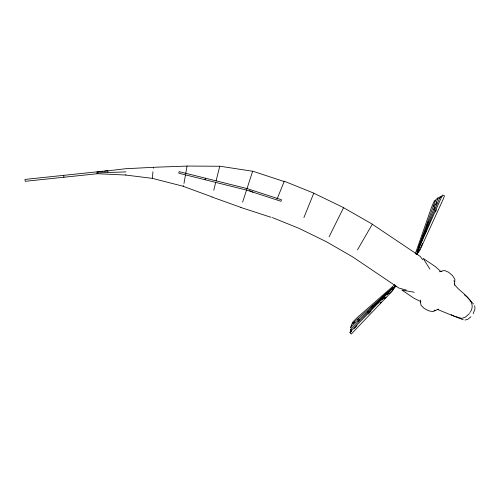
<?xml version="1.0" encoding="UTF-8"?>
<svg xmlns="http://www.w3.org/2000/svg" width="500" height="500" viewBox="0 0 500 500"><rect width="100%" height="100%" fill="white"/><g stroke="black" fill="none" stroke-linecap="round" stroke-linejoin="round"><path stroke-width="0.75" d="M474.969 308.481L474.681 305.738M183.463 186.331L152.325 178.363L125.85 175.069L125.869 174.525M454.575 285.206L454.719 281.956L453.881 280.663M454.75 281.837L454.869 279.206L452.488 275.525L448.519 272.194L444.475 270.487L441.906 271.062M152.325 178.363L152.95 171.744M153.394 168.244L153.494 167.288L187.037 166.088M183.6 185.569L183.45 186.412L212.087 196.912M183.975 183.425L185.481 174.9M185.706 173.606L187.044 166.044L219.731 166.262M205.087 179.756L205.469 178.212M213.762 190.206L215.712 182.381M216.088 180.881L219.75 166.194L252.65 171.25M474.925 309.05L473.162 313.706M240.906 207.406L212.05 197.069M242.606 202.169L246.55 190.031M246.775 189.331L252.675 171.169L284.156 181.537M277.288 198.406L277.081 199.037L284.281 181.213L313.788 193.137L303.913 217.575M415.25 253.981L431.287 208.019L433.644 202.288L434.806 200.55M435.269 200.75L418.706 246.719L419.131 246.906M422.025 238.881L423.862 233.775M426.494 226.481L428.338 221.369M433.594 206.781L434.381 204.587M416.7 254.269L417.494 252.081M417.231 254.506L418.025 252.319M438.144 197.794L416.844 252.019L417.275 252.213L418.125 250.037M421.531 241.363L422.388 239.194M434.025 209.55L434.881 207.381M436.012 204.494L436.869 202.325M419.3 247.881L417.788 251.481L417.362 251.287L439.7 197.969L440.6 196.35L441.556 196.775M425.944 232.025L426.85 229.862M442.256 195.469L418.038 250.175L418.469 250.362M435.45 212L436.394 209.869M420.05 249.094L418.794 251.925L418.263 251.694M420.675 247.681L422.562 243.431M470.431 311.863C477.906 299.969 459.106 292.4 454.263 283.969M435.3 200.769L436.3 198.956L436.956 199.244L437.975 197.725L439.406 198.363M416.794 254.369L418.938 250.575L419.469 250.812L420.256 249.419L443.413 198.731L444.506 195.831L442.587 194.975M470.037 312.606L469.644 313.194M352.013 323.3L353.188 321.562L357.619 317.238L394.812 284.631M351.606 325.781L350.581 327.287L351.044 327.75M352.4 323.669L351.094 325.281L351.844 326.006M469.1 313.837L465.381 317.169L461.606 318.412M380.181 303.113L381.256 302M384.487 298.663L386.106 296.994M389.338 293.65L393.65 289.2L393.231 288.8M350.431 332.431L351.512 331.312M354.219 328.525L356.919 325.737M368.281 314.025L370.988 311.238M382.344 299.525L384.506 297.294M387.212 294.506L388.837 292.831M377.875 303.288L378.988 302.188M381.206 299.988L383.981 297.238M386.756 294.488L388.975 292.288M391.75 289.538L392.863 288.438L392.525 288.113L351.456 328.8L350.288 330.244L351.413 331.331M350.706 327.419L393.006 287.362L393.344 287.688L391.65 289.294M357.812 321.337L359.506 319.738M367.4 312.256L368.531 311.188M379.806 300.506L381.5 298.906M388.269 292.494L390.525 290.356M393.306 287.938L395.613 285.869L392.45 289.844L392.869 290.244L391.875 291.5L351.269 334.062L349.756 332.6L350.094 332.106L391.744 289.156L392.081 289.488M393.725 288.344L396.031 286.269M355.025 321.906L352.713 323.975L352.375 323.644L388.787 291.069L389.125 291.4L385.656 294.5M357.337 319.837L358.488 318.8M371.206 307.425L373.519 305.356M468.175 319.056L470.881 316.781M435.387 310.544L432.994 311.637L428.681 310.812L424.113 308.381L421.019 305.269L420.588 302.675M438.444 309.119L435.487 310.475L433.969 310.181M467.663 319.312L465.012 320.069M439.356 271.762L441.894 271.2M96.906 172.106L98.431 171.925M99.956 171.744L103 171.388M104.525 171.213L125.85 168.706M97.2 173.744L25.2 181.312L25 179.412L107.769 170.712L107.9 171.981M96.938 172.9L125.962 171.887M96.962 173.694L125.85 175.056M126.294 168.694L153.488 167.312M414.3 292.262L401.831 290.056L414.113 298.344L420.863 301.613M246.969 188.556L179.156 171.65L178.769 173.194L246.588 190.1L280.994 201.281L281.481 199.769L247.025 188.575M406.262 290.069L398.837 288.038L352.7 256.913L326.269 241.656L298.9 228.306L272.4 217.594M240.875 207.488L271.144 217.319M461.594 318.412L452.413 315.538L437.175 309.294M313.756 193.212L343.606 207.625L329.094 236.825M463.281 319.769L454.081 316.231M441.856 196.062L442.287 196.25M439.525 197L440.481 197.425M435.081 200.669L435.981 201.069M417.75 252.419L418.275 252.656M343.569 207.7L372.344 224.163L357.456 249.887M249.537 190.6L252.994 192.188M372.3 224.231L420.188 256.381L422.719 259.7M451.144 314.662L453.681 316.044M464.475 294.9L466.7 296.737M467.025 297.044L473.525 304.031M441.031 271.712L435.469 266.681L423.181 258.4L429.9 269.131M393.719 288.05L394.131 288.45M350.487 329L351.244 329.725M350.494 331.512L350.831 331.844M420.281 300.044L420.706 302.613M63.7 175.344L63.9 177.244"/></g></svg>
